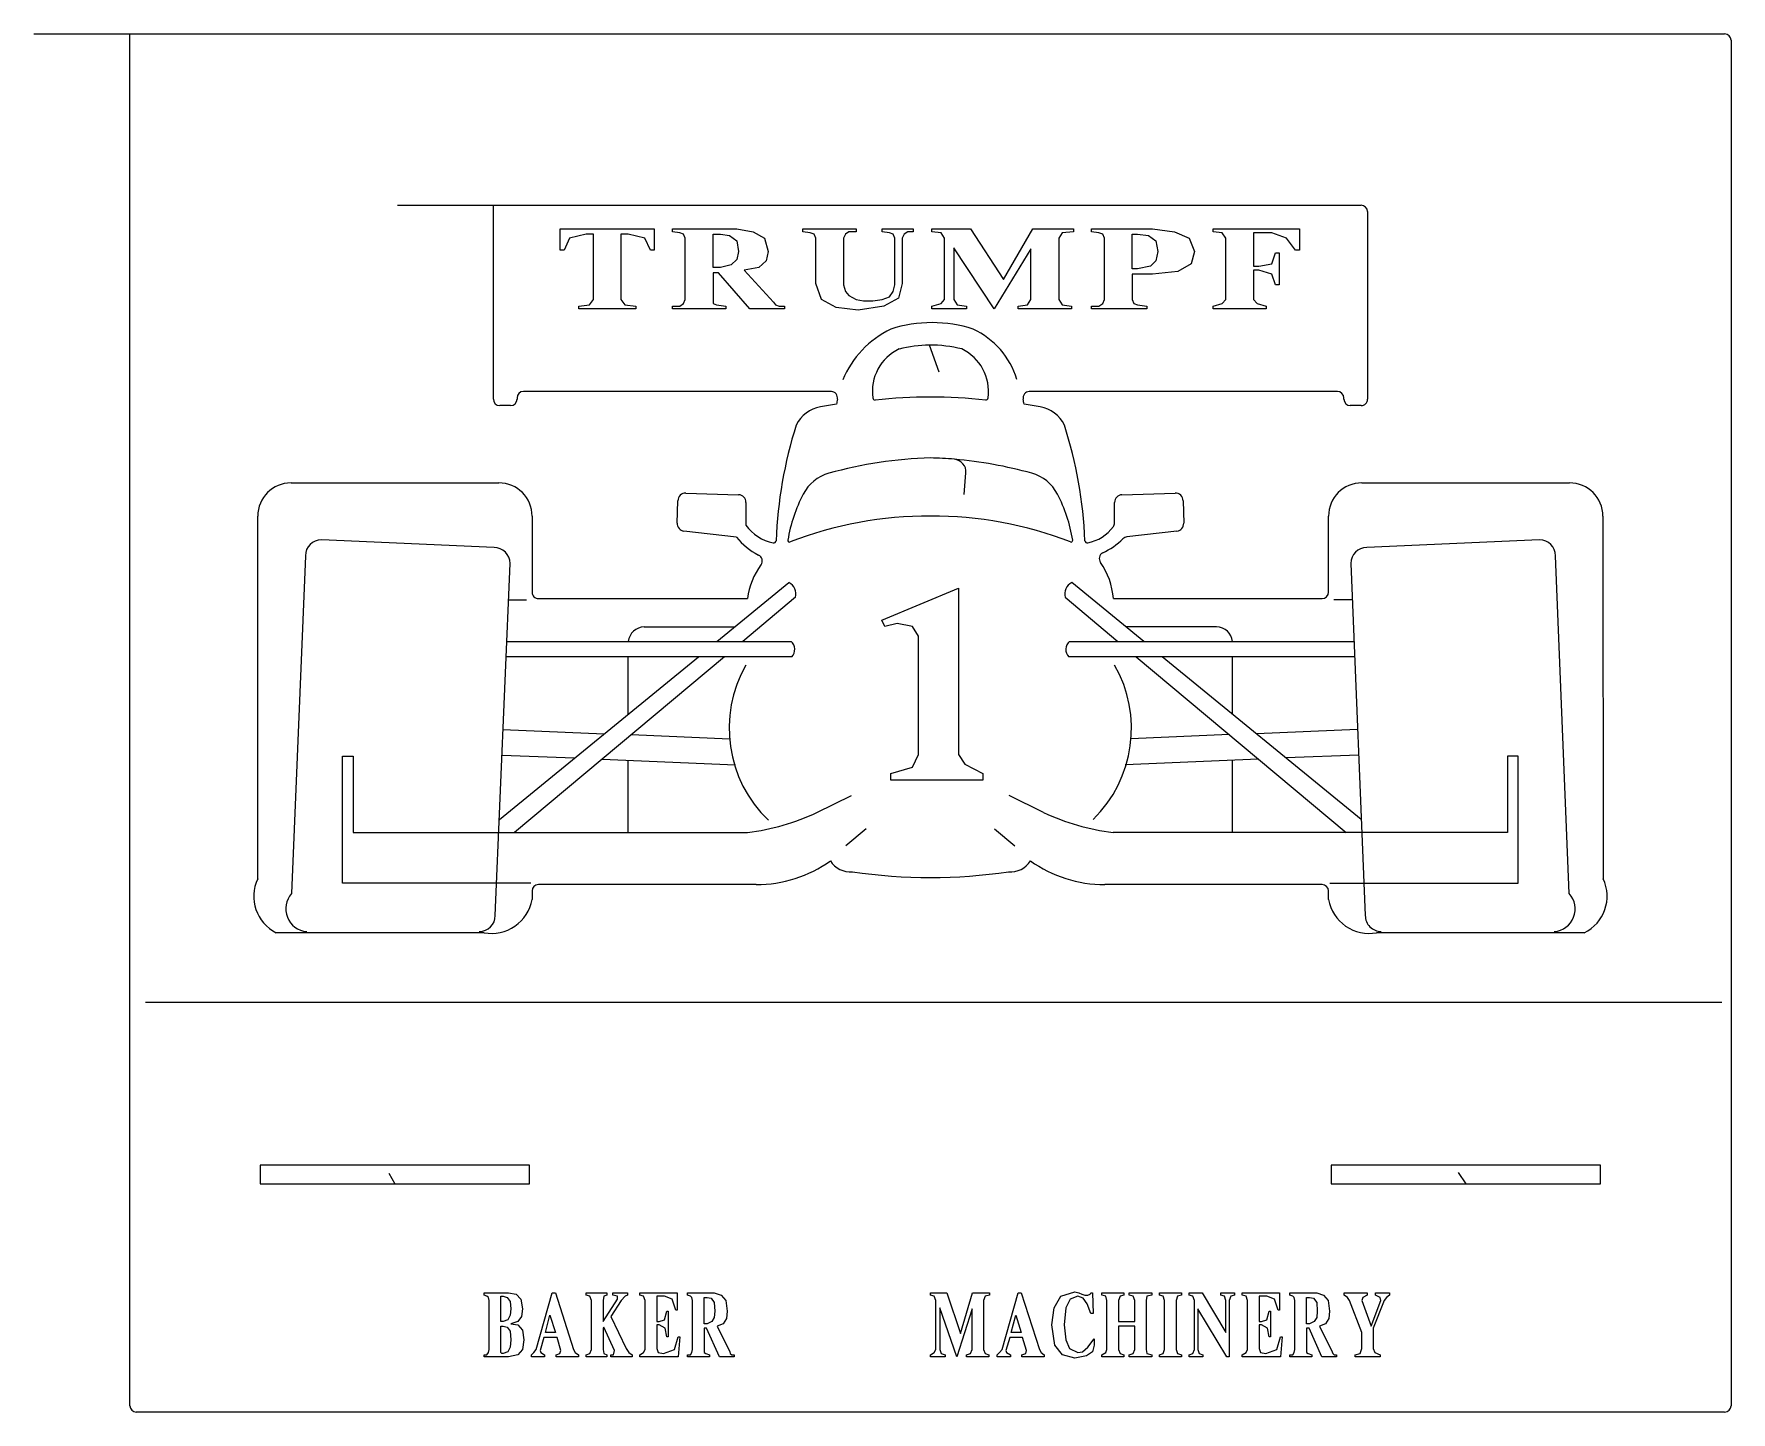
# Model space of a CAD drawing. Extents: x -0.3 to 5, y 0 to 4.31.
import ezdxf

# ---------------------------------------------------------------- set-up
doc = ezdxf.new("R2010")
doc.units = 0
doc.layers.add('WHITE', color=7, linetype='CONTINUOUS')

msp = doc.modelspace()

# ---------------------------------------------------------------- linework, layer by layer
at = {"layer": 'WHITE', "linetype": 'CONTINUOUS'}
for p, q in [((-0.303999, 4.309), (-0.004, 4.309)), ((-0.004, 4.309), (4.984, 4.309)), ((-0.004, 0.016), (-0.004, 4.309)), ((5.004, 4.289), (5.004, 0.016)), ((0.833, 3.773), (1.133, 3.773)), ((1.133, 3.773), (3.846999, 3.773)), ((1.133, 3.165999), (1.133, 3.773)), ((3.867, 3.753), (3.867, 3.165999)), ((1.342, 3.631999), (1.342, 3.698999)), ((1.342, 3.698999), (1.636, 3.698999)), ((1.371, 3.67), (1.353999, 3.631999)), ((1.422999, 3.681999), (1.371, 3.67)), ((1.445999, 3.681999), (1.422999, 3.681999)), ((1.445999, 3.477999), (1.445999, 3.681999)), ((1.554999, 3.681999), (1.531999, 3.681999)), ((1.531999, 3.681999), (1.531999, 3.477999)), ((1.606999, 3.67), (1.554999, 3.681999)), ((1.623999, 3.631999), (1.606999, 3.67)), ((1.636, 3.698999), (1.636, 3.631999)), ((1.692999, 3.69), (1.692999, 3.698999)), ((1.692999, 3.698999), (1.894, 3.698999)), ((1.715999, 3.686), (1.692999, 3.69)), ((1.728, 3.681999), (1.715999, 3.686)), ((1.733, 3.67), (1.728, 3.681999)), ((1.733, 3.477999), (1.733, 3.67)), ((1.82, 3.578), (1.82, 3.681999)), ((1.82, 3.681999), (1.843, 3.681999)), ((1.843, 3.681999), (1.871, 3.677999)), ((1.871, 3.677999), (1.894, 3.661)), ((1.894, 3.698999), (1.945999, 3.69)), ((1.945999, 3.69), (1.980999, 3.67)), ((1.980999, 3.67), (1.991999, 3.628)), ((2.101, 3.698999), (2.267999, 3.698999)), ((2.101, 3.69), (2.101, 3.698999)), ((2.124, 3.686), (2.101, 3.69)), ((2.135999, 3.681999), (2.124, 3.686)), ((2.141999, 3.67), (2.135999, 3.681999)), ((2.141999, 3.528), (2.141999, 3.67)), ((2.233999, 3.681999), (2.227999, 3.67)), ((2.227999, 3.67), (2.227999, 3.523999)), ((2.244999, 3.69), (2.233999, 3.681999)), ((2.267999, 3.69), (2.244999, 3.69)), ((2.267999, 3.698999), (2.267999, 3.69)), ((2.348999, 3.69), (2.348999, 3.698999)), ((2.348999, 3.698999), (2.446, 3.698999)), ((2.371999, 3.686), (2.348999, 3.69)), ((2.382999, 3.681999), (2.371999, 3.686)), ((2.388999, 3.67), (2.382999, 3.681999)), ((2.388999, 3.523999), (2.388999, 3.67)), ((2.417999, 3.681999), (2.411999, 3.67)), ((2.411999, 3.67), (2.411999, 3.528)), ((2.428999, 3.69), (2.417999, 3.681999)), ((2.446, 3.69), (2.428999, 3.69)), ((2.446, 3.698999), (2.446, 3.69)), ((2.503999, 3.69), (2.503999, 3.698999)), ((2.503999, 3.698999), (2.625, 3.698999)), ((2.532999, 3.686), (2.503999, 3.69)), ((2.543999, 3.67), (2.532999, 3.686)), ((2.543999, 3.477999), (2.543999, 3.67)), ((2.625, 3.698999), (2.727999, 3.539999)), ((2.727999, 3.539999), (2.819999, 3.698999)), ((2.819999, 3.698999), (2.947, 3.698999)), ((2.911999, 3.686), (2.901, 3.67)), ((2.901, 3.67), (2.901, 3.477999)), ((2.947, 3.69), (2.911999, 3.686)), ((2.947, 3.698999), (2.947, 3.69)), ((3.003999, 3.69), (3.003999, 3.698999)), ((3.003999, 3.698999), (3.194, 3.698999)), ((3.026999, 3.686), (3.003999, 3.69)), ((3.039, 3.681999), (3.026999, 3.686)), ((3.043999, 3.67), (3.039, 3.681999)), ((3.043999, 3.477999), (3.043999, 3.67)), ((3.131, 3.573999), (3.131, 3.681999)), ((3.131, 3.681999), (3.148, 3.681999)), ((3.148, 3.681999), (3.181999, 3.677999)), ((3.181999, 3.677999), (3.204999, 3.661)), ((3.194, 3.698999), (3.263, 3.69)), ((3.263, 3.69), (3.309, 3.67)), ((3.309, 3.67), (3.325999, 3.628)), ((3.384, 3.69), (3.384, 3.698999)), ((3.384, 3.698999), (3.654, 3.698999)), ((3.411999, 3.686), (3.384, 3.69)), ((3.424, 3.67), (3.411999, 3.686)), ((3.424, 3.477999), (3.424, 3.67)), ((3.568, 3.686), (3.509999, 3.686)), ((3.509999, 3.686), (3.509999, 3.582)), ((3.614, 3.67), (3.568, 3.686)), ((3.641999, 3.631999), (3.614, 3.67)), ((3.654, 3.698999), (3.654, 3.631999)), ((1.353999, 3.631999), (1.342, 3.631999)), ((1.636, 3.631999), (1.623999, 3.631999)), ((1.894, 3.661), (1.899999, 3.628)), ((1.899999, 3.628), (1.894, 3.602999)), ((1.991999, 3.628), (1.985999, 3.598999)), ((2.698999, 3.448999), (2.572999, 3.64)), ((2.572999, 3.64), (2.572999, 3.477999)), ((2.813999, 3.635999), (2.698999, 3.448999)), ((2.813999, 3.477999), (2.813999, 3.635999)), ((3.204999, 3.661), (3.210999, 3.628)), ((3.210999, 3.628), (3.204999, 3.598999)), ((3.325999, 3.628), (3.315, 3.589999)), ((3.568, 3.589999), (3.578999, 3.624)), ((3.578999, 3.624), (3.591, 3.624)), ((3.591, 3.624), (3.591, 3.523999)), ((3.654, 3.631999), (3.641999, 3.631999)), ((1.843, 3.578), (1.82, 3.578)), ((1.837, 3.561), (1.82, 3.561)), ((1.82, 3.561), (1.82, 3.477999)), ((1.934999, 3.448999), (1.837, 3.561)), ((1.876999, 3.585999), (1.843, 3.578)), ((1.894, 3.602999), (1.876999, 3.585999)), ((1.963, 3.578), (1.917, 3.569999)), ((1.917, 3.569999), (2.009, 3.47)), ((1.985999, 3.598999), (1.963, 3.578)), ((3.148, 3.573999), (3.131, 3.573999)), ((3.194, 3.556999), (3.131, 3.556999)), ((3.131, 3.556999), (3.131, 3.477999)), ((3.187999, 3.582), (3.148, 3.573999)), ((3.204999, 3.598999), (3.187999, 3.582)), ((3.273999, 3.565), (3.194, 3.556999)), ((3.315, 3.589999), (3.273999, 3.565)), ((3.509999, 3.582), (3.526999, 3.582)), ((3.526999, 3.569999), (3.509999, 3.569999)), ((3.509999, 3.569999), (3.509999, 3.477999)), ((3.526999, 3.582), (3.568, 3.589999)), ((3.568, 3.556999), (3.526999, 3.569999)), ((3.578999, 3.523999), (3.568, 3.556999)), ((2.158999, 3.477999), (2.141999, 3.528)), ((2.227999, 3.523999), (2.233999, 3.503)), ((2.382999, 3.503), (2.388999, 3.523999)), ((2.411999, 3.528), (2.4, 3.482)), ((3.591, 3.523999), (3.578999, 3.523999)), ((1.399999, 3.457), (1.434, 3.460999)), ((1.399999, 3.448999), (1.399999, 3.457)), ((1.434, 3.460999), (1.445999, 3.477999)), ((1.531999, 3.477999), (1.544, 3.460999)), ((1.544, 3.460999), (1.577999, 3.457)), ((1.577999, 3.457), (1.577999, 3.448999)), ((1.692999, 3.457), (1.715999, 3.457)), ((1.692999, 3.448999), (1.692999, 3.457)), ((1.715999, 3.457), (1.728, 3.464999)), ((1.728, 3.464999), (1.733, 3.477999)), ((1.82, 3.477999), (1.82, 3.464999)), ((1.82, 3.464999), (1.830999, 3.460999)), ((1.830999, 3.460999), (1.86, 3.457)), ((1.86, 3.457), (1.86, 3.448999)), ((2.009, 3.47), (2.015, 3.460999)), ((2.015, 3.460999), (2.026999, 3.457)), ((2.026999, 3.457), (2.043999, 3.457)), ((2.043999, 3.457), (2.043999, 3.448999)), ((2.204999, 3.453), (2.158999, 3.477999)), ((2.273999, 3.444999), (2.204999, 3.453)), ((2.233999, 3.503), (2.244999, 3.49)), ((2.244999, 3.49), (2.267999, 3.477999)), ((2.267999, 3.477999), (2.290999, 3.473999)), ((2.354, 3.457), (2.273999, 3.444999)), ((2.290999, 3.473999), (2.319999, 3.473999)), ((2.319999, 3.473999), (2.348999, 3.477999)), ((2.348999, 3.477999), (2.371999, 3.486)), ((2.4, 3.482), (2.354, 3.457)), ((2.371999, 3.486), (2.382999, 3.503)), ((2.503999, 3.457), (2.532999, 3.464999)), ((2.503999, 3.448999), (2.503999, 3.457)), ((2.532999, 3.464999), (2.543999, 3.477999)), ((2.572999, 3.477999), (2.584, 3.460999)), ((2.584, 3.460999), (2.612999, 3.457)), ((2.612999, 3.457), (2.612999, 3.448999)), ((2.773999, 3.457), (2.802999, 3.460999)), ((2.773999, 3.448999), (2.773999, 3.457)), ((2.802999, 3.460999), (2.813999, 3.477999)), ((2.901, 3.477999), (2.911999, 3.460999)), ((2.911999, 3.460999), (2.940999, 3.457)), ((2.940999, 3.457), (2.940999, 3.448999)), ((3.003999, 3.457), (3.026999, 3.457)), ((3.003999, 3.448999), (3.003999, 3.457)), ((3.026999, 3.457), (3.039, 3.464999)), ((3.039, 3.464999), (3.043999, 3.477999)), ((3.131, 3.477999), (3.135999, 3.464999)), ((3.135999, 3.464999), (3.148, 3.460999)), ((3.148, 3.460999), (3.177, 3.457)), ((3.177, 3.457), (3.177, 3.448999)), ((3.384, 3.457), (3.411999, 3.464999)), ((3.384, 3.448999), (3.384, 3.457)), ((3.411999, 3.464999), (3.424, 3.477999)), ((3.509999, 3.477999), (3.522, 3.464999)), ((3.522, 3.464999), (3.549999, 3.457)), ((3.549999, 3.457), (3.549999, 3.448999)), ((1.577999, 3.448999), (1.399999, 3.448999)), ((1.86, 3.448999), (1.692999, 3.448999)), ((2.043999, 3.448999), (1.934999, 3.448999)), ((2.612999, 3.448999), (2.503999, 3.448999)), ((2.940999, 3.448999), (2.773999, 3.448999)), ((3.177, 3.448999), (3.003999, 3.448999)), ((3.549999, 3.448999), (3.384, 3.448999)), ((2.526999, 3.25), (2.496999, 3.335)), ((2.19, 3.19), (1.226999, 3.19)), ((3.773, 3.19), (2.809, 3.19)), ((1.187, 3.145999), (1.152999, 3.145999)), ((1.207, 3.17), (1.207, 3.165999)), ((3.792999, 3.165999), (3.792999, 3.17)), ((3.846999, 3.145999), (3.812999, 3.145999)), ((2.605, 2.868), (2.611, 2.934999)), ((0.5, 2.904), (1.149999, 2.904)), ((1.735, 2.871999), (1.899999, 2.867)), ((3.098999, 2.867), (3.265, 2.871999)), ((3.848999, 2.904), (4.499, 2.904)), ((1.707999, 2.778), (1.71, 2.848)), ((1.922999, 2.842999), (1.922999, 2.772)), ((3.075999, 2.779), (3.075999, 2.842999)), ((3.289999, 2.848), (3.292, 2.778)), ((0.395999, 1.664999), (0.395999, 2.799999)), ((1.253999, 2.799999), (1.253999, 2.562)), ((3.744999, 2.562), (3.744999, 2.799999)), ((4.603, 2.799999), (4.604, 1.664999)), ((1.134999, 2.701999), (0.595, 2.726)), ((1.893, 2.733999), (1.728999, 2.753)), ((3.270999, 2.753), (3.114, 2.734999)), ((4.405, 2.726), (3.865, 2.701999)), ((0.545, 2.676), (0.501999, 1.618999)), ((4.498, 1.618999), (4.454999, 2.676)), ((1.139, 1.549999), (1.184999, 2.651999)), ((3.815, 2.651999), (3.859999, 1.549999)), ((1.832, 2.407999), (2.056999, 2.592)), ((2.348, 2.473999), (2.588, 2.573999)), ((2.588, 2.573999), (2.588, 2.053999)), ((3.167, 2.407999), (2.941999, 2.592)), ((1.179999, 2.538), (1.236999, 2.538)), ((1.274, 2.542), (1.927999, 2.542)), ((2.078, 2.546), (1.912999, 2.407999)), ((2.921, 2.546), (3.085999, 2.407999)), ((3.072, 2.542), (3.724999, 2.542)), ((3.819, 2.538), (3.762, 2.538)), ((1.605, 2.453), (1.886999, 2.453)), ((2.357, 2.453999), (2.348, 2.473999)), ((2.395999, 2.463999), (2.357, 2.453999)), ((2.444, 2.453999), (2.395999, 2.463999)), ((2.463, 2.424), (2.444, 2.453999)), ((3.394999, 2.453), (3.111999, 2.453)), ((1.174999, 2.407999), (2.063999, 2.407999)), ((2.463, 2.053999), (2.463, 2.424)), ((2.934999, 2.407999), (3.825, 2.407999)), ((1.151999, 1.850999), (1.774, 2.359999)), ((2.065999, 2.359999), (1.172999, 2.359999)), ((1.855999, 2.359999), (1.199, 1.809999)), ((1.554999, 2.180999), (1.554999, 2.359999)), ((3.825999, 2.359999), (2.933, 2.359999)), ((3.142999, 2.359999), (3.799999, 1.809999)), ((3.846999, 1.850999), (3.224999, 2.359999)), ((3.444999, 2.180999), (3.444999, 2.359999)), ((1.162999, 2.131999), (1.478999, 2.118999)), ((3.835999, 2.131999), (3.519999, 2.118999)), ((1.564, 2.115999), (1.871999, 2.102999)), ((3.434999, 2.115999), (3.127, 2.102999)), ((0.661, 1.651), (0.661, 2.049)), ((0.661, 2.049), (0.694, 2.049)), ((0.694, 2.049), (0.694, 1.809999)), ((1.159999, 2.052), (1.386, 2.042999)), ((1.473, 2.039), (1.889999, 2.022)), ((1.554999, 1.809999), (1.554999, 2.036)), ((2.444, 2.013999), (2.463, 2.053999)), ((2.588, 2.053999), (2.607, 2.023999)), ((2.607, 2.023999), (2.664, 1.993999)), ((3.526, 2.039), (3.108999, 2.022)), ((3.444999, 1.809999), (3.444999, 2.036)), ((3.838999, 2.052), (3.612999, 2.042999)), ((4.337999, 2.049), (4.304999, 2.049)), ((4.304999, 2.049), (4.304999, 1.809999)), ((4.337999, 1.651), (4.337999, 2.049)), ((2.375999, 1.993999), (2.444, 2.013999)), ((2.375999, 1.973999), (2.375999, 1.993999)), ((2.664, 1.973999), (2.375999, 1.973999)), ((2.664, 1.993999), (2.664, 1.973999)), ((2.144999, 1.871999), (2.253, 1.925999)), ((2.854, 1.871999), (2.746, 1.925999)), ((0.694, 1.809999), (1.927999, 1.809999)), ((2.299, 1.820999), (2.234999, 1.768)), ((2.7, 1.820999), (2.763999, 1.768)), ((4.304999, 1.809999), (3.071, 1.809999)), ((1.25, 1.651), (0.661, 1.651)), ((1.955, 1.646999), (1.274, 1.646999)), ((3.724999, 1.646999), (3.045, 1.646999)), ((3.749, 1.651), (4.337999, 1.651)), ((1.253999, 1.626999), (1.253999, 1.6)), ((3.744999, 1.6), (3.744999, 1.626999)), ((1.103999, 1.496), (0.453999, 1.496)), ((4.545, 1.496), (3.894999, 1.496)), ((0.045, 1.279), (4.974999, 1.279)), ((1.246, 0.768999), (0.404, 0.768999)), ((0.404, 0.768999), (0.404, 0.709999)), ((0.805999, 0.744), (0.824999, 0.709999)), ((1.246, 0.709999), (1.246, 0.768999)), ((4.596, 0.768999), (3.753, 0.768999)), ((3.753, 0.768999), (3.753, 0.709999)), ((4.151, 0.745999), (4.173999, 0.709999)), ((4.596, 0.709999), (4.596, 0.768999)), ((0.404, 0.709999), (0.824999, 0.709999)), ((0.824999, 0.709999), (1.246, 0.709999)), ((3.753, 0.709999), (4.173999, 0.709999)), ((4.173999, 0.709999), (4.596, 0.709999)), ((2.907999, 0.358999), (2.951999, 0.372)), ((2.951999, 0.372), (2.963999, 0.368999)), ((1.103999, 0.361999), (1.103999, 0.368999)), ((1.103999, 0.368999), (1.179999, 0.368999)), ((1.113, 0.358999), (1.103999, 0.361999)), ((1.118, 0.354999), (1.113, 0.358999)), ((1.12, 0.344999), (1.118, 0.354999)), ((1.12, 0.192), (1.12, 0.344999)), ((1.156, 0.279), (1.156, 0.358999)), ((1.156, 0.358999), (1.164, 0.358999)), ((1.164, 0.358999), (1.175999, 0.354999)), ((1.175999, 0.354999), (1.184999, 0.342)), ((1.179999, 0.368999), (1.203999, 0.365)), ((1.184999, 0.342), (1.187999, 0.319)), ((1.187999, 0.319), (1.184999, 0.298999)), ((1.203999, 0.365), (1.218999, 0.349)), ((1.218999, 0.349), (1.223999, 0.319)), ((1.223999, 0.319), (1.220999, 0.294999)), ((1.266999, 0.192), (1.317, 0.368999)), ((1.317, 0.368999), (1.327, 0.368999)), ((1.327, 0.368999), (1.383999, 0.192)), ((1.422999, 0.361999), (1.422999, 0.368999)), ((1.422999, 0.368999), (1.488, 0.368999)), ((1.434999, 0.358999), (1.422999, 0.361999)), ((1.44, 0.344999), (1.434999, 0.358999)), ((1.44, 0.192), (1.44, 0.344999)), ((1.478, 0.358999), (1.475999, 0.344999)), ((1.475999, 0.279), (1.521, 0.349)), ((1.475999, 0.344999), (1.475999, 0.279)), ((1.488, 0.361999), (1.478, 0.358999)), ((1.488, 0.368999), (1.488, 0.361999)), ((1.532999, 0.344999), (1.5, 0.294999)), ((1.506999, 0.361999), (1.506999, 0.368999)), ((1.506999, 0.368999), (1.552, 0.368999)), ((1.521, 0.358999), (1.506999, 0.361999)), ((1.521, 0.349), (1.521, 0.358999)), ((1.544999, 0.358999), (1.532999, 0.344999)), ((1.552, 0.361999), (1.544999, 0.358999)), ((1.552, 0.368999), (1.552, 0.361999)), ((1.590999, 0.361999), (1.590999, 0.368999)), ((1.590999, 0.368999), (1.707999, 0.368999)), ((1.603, 0.358999), (1.590999, 0.361999)), ((1.608, 0.344999), (1.603, 0.358999)), ((1.608, 0.192), (1.608, 0.344999)), ((1.667999, 0.358999), (1.644, 0.358999)), ((1.644, 0.358999), (1.644, 0.279)), ((1.692, 0.349), (1.667999, 0.358999)), ((1.703999, 0.314999), (1.692, 0.349)), ((1.707999, 0.368999), (1.707999, 0.314999)), ((1.74, 0.361999), (1.74, 0.368999)), ((1.74, 0.368999), (1.824, 0.368999)), ((1.748999, 0.358999), (1.74, 0.361999)), ((1.753999, 0.354999), (1.748999, 0.358999)), ((1.756, 0.344999), (1.753999, 0.354999)), ((1.756, 0.192), (1.756, 0.344999)), ((1.792, 0.272), (1.792, 0.354999)), ((1.792, 0.354999), (1.802, 0.354999)), ((1.802, 0.354999), (1.814, 0.351999)), ((1.814, 0.351999), (1.824, 0.338999)), ((1.824, 0.368999), (1.845, 0.361999)), ((1.824, 0.338999), (1.825999, 0.312)), ((1.845, 0.361999), (1.86, 0.344999)), ((1.86, 0.344999), (1.863999, 0.312)), ((2.5, 0.361999), (2.5, 0.368999)), ((2.5, 0.368999), (2.551, 0.368999)), ((2.512, 0.358999), (2.5, 0.361999)), ((2.516999, 0.344999), (2.512, 0.358999)), ((2.516999, 0.192), (2.516999, 0.344999)), ((2.582, 0.168999), (2.529, 0.321999)), ((2.529, 0.321999), (2.529, 0.192)), ((2.551, 0.368999), (2.594, 0.241999)), ((2.63, 0.319), (2.582, 0.168999)), ((2.594, 0.241999), (2.631999, 0.368999)), ((2.63, 0.192), (2.63, 0.319)), ((2.631999, 0.368999), (2.684999, 0.368999)), ((2.671, 0.358999), (2.665999, 0.344999)), ((2.665999, 0.344999), (2.665999, 0.192)), ((2.684999, 0.361999), (2.671, 0.358999)), ((2.684999, 0.368999), (2.684999, 0.361999)), ((2.723999, 0.192), (2.773999, 0.368999)), ((2.773999, 0.368999), (2.783999, 0.368999)), ((2.783999, 0.368999), (2.841, 0.192)), ((2.88, 0.268999), (2.887, 0.321999)), ((2.887, 0.321999), (2.907999, 0.358999)), ((2.923, 0.321999), (2.917999, 0.268999)), ((2.937, 0.349), (2.923, 0.321999)), ((2.960999, 0.358999), (2.937, 0.349)), ((2.977999, 0.351999), (2.960999, 0.358999)), ((2.963999, 0.368999), (2.973, 0.365)), ((2.973, 0.365), (2.983, 0.361999)), ((2.99, 0.335), (2.977999, 0.351999)), ((2.983, 0.361999), (2.992, 0.361999)), ((3.002, 0.305), (2.99, 0.335)), ((2.992, 0.361999), (3, 0.365)), ((3, 0.365), (3.002, 0.368999)), ((3.002, 0.368999), (3.006999, 0.368999)), ((3.006999, 0.368999), (3.009, 0.305)), ((3.036, 0.361999), (3.036, 0.368999)), ((3.036, 0.368999), (3.105, 0.368999)), ((3.048, 0.358999), (3.036, 0.361999)), ((3.052, 0.344999), (3.048, 0.358999)), ((3.052, 0.192), (3.052, 0.344999)), ((3.092999, 0.358999), (3.088, 0.344999)), ((3.088, 0.344999), (3.088, 0.279)), ((3.105, 0.361999), (3.092999, 0.358999)), ((3.105, 0.368999), (3.105, 0.361999)), ((3.121999, 0.361999), (3.121999, 0.368999)), ((3.121999, 0.368999), (3.191999, 0.368999)), ((3.134, 0.358999), (3.121999, 0.361999)), ((3.138999, 0.344999), (3.134, 0.358999)), ((3.138999, 0.279), (3.138999, 0.344999)), ((3.177, 0.358999), (3.174999, 0.344999)), ((3.174999, 0.344999), (3.174999, 0.192)), ((3.191999, 0.361999), (3.177, 0.358999)), ((3.191999, 0.368999), (3.191999, 0.361999)), ((3.216, 0.361999), (3.216, 0.368999)), ((3.216, 0.368999), (3.285, 0.368999)), ((3.227999, 0.358999), (3.216, 0.361999)), ((3.232, 0.344999), (3.227999, 0.358999)), ((3.232, 0.192), (3.232, 0.344999)), ((3.273, 0.358999), (3.267999, 0.344999)), ((3.267999, 0.344999), (3.267999, 0.192)), ((3.285, 0.361999), (3.273, 0.358999)), ((3.285, 0.368999), (3.285, 0.361999)), ((3.309, 0.361999), (3.309, 0.368999)), ((3.309, 0.368999), (3.349999, 0.368999)), ((3.321, 0.358999), (3.309, 0.361999)), ((3.325999, 0.344999), (3.321, 0.358999)), ((3.325999, 0.192), (3.325999, 0.344999)), ((3.427, 0.168999), (3.335999, 0.319)), ((3.335999, 0.319), (3.335999, 0.192)), ((3.349999, 0.368999), (3.424, 0.245)), ((3.407999, 0.361999), (3.407999, 0.368999)), ((3.407999, 0.368999), (3.450999, 0.368999)), ((3.42, 0.358999), (3.407999, 0.361999)), ((3.424, 0.344999), (3.42, 0.358999)), ((3.424, 0.245), (3.424, 0.344999)), ((3.438999, 0.358999), (3.434, 0.344999)), ((3.434, 0.344999), (3.434, 0.168999)), ((3.450999, 0.361999), (3.438999, 0.358999)), ((3.450999, 0.368999), (3.450999, 0.361999)), ((3.474999, 0.361999), (3.474999, 0.368999)), ((3.474999, 0.368999), (3.592, 0.368999)), ((3.486999, 0.358999), (3.474999, 0.361999)), ((3.492, 0.344999), (3.486999, 0.358999)), ((3.492, 0.192), (3.492, 0.344999)), ((3.552, 0.358999), (3.528, 0.358999)), ((3.528, 0.358999), (3.528, 0.279)), ((3.575999, 0.349), (3.552, 0.358999)), ((3.588, 0.314999), (3.575999, 0.349)), ((3.592, 0.368999), (3.592, 0.314999)), ((3.624, 0.361999), (3.624, 0.368999)), ((3.624, 0.368999), (3.707999, 0.368999)), ((3.632999, 0.358999), (3.624, 0.361999)), ((3.638, 0.354999), (3.632999, 0.358999)), ((3.64, 0.344999), (3.638, 0.354999)), ((3.64, 0.192), (3.64, 0.344999)), ((3.676, 0.272), (3.676, 0.354999)), ((3.676, 0.354999), (3.686, 0.354999)), ((3.686, 0.354999), (3.697999, 0.351999)), ((3.697999, 0.351999), (3.707999, 0.338999)), ((3.707999, 0.368999), (3.729, 0.361999)), ((3.707999, 0.338999), (3.71, 0.312)), ((3.729, 0.361999), (3.743999, 0.344999)), ((3.743999, 0.344999), (3.747999, 0.312)), ((3.793999, 0.361999), (3.793999, 0.368999)), ((3.793999, 0.368999), (3.865999, 0.368999)), ((3.803999, 0.354999), (3.793999, 0.361999)), ((3.811, 0.344999), (3.803999, 0.354999)), ((3.848999, 0.245), (3.811, 0.344999)), ((3.851999, 0.354999), (3.848999, 0.344999)), ((3.848999, 0.344999), (3.878, 0.264999)), ((3.865999, 0.361999), (3.851999, 0.354999)), ((3.865999, 0.368999), (3.865999, 0.361999)), ((3.878, 0.264999), (3.908999, 0.344999)), ((3.918999, 0.344999), (3.884999, 0.259)), ((3.891999, 0.361999), (3.891999, 0.368999)), ((3.891999, 0.368999), (3.936, 0.368999)), ((3.907, 0.354999), (3.891999, 0.361999)), ((3.908999, 0.344999), (3.907, 0.354999)), ((3.926, 0.354999), (3.918999, 0.344999)), ((3.936, 0.361999), (3.926, 0.354999)), ((3.936, 0.368999), (3.936, 0.361999)), ((1.164, 0.279), (1.156, 0.279)), ((1.177999, 0.284999), (1.164, 0.279)), ((1.184999, 0.298999), (1.177999, 0.284999)), ((1.208999, 0.279), (1.187999, 0.272)), ((1.187999, 0.272), (1.208999, 0.268999)), ((1.220999, 0.294999), (1.208999, 0.279)), ((1.208999, 0.268999), (1.223999, 0.252)), ((1.296, 0.245), (1.309999, 0.298999)), ((1.309999, 0.298999), (1.327, 0.245)), ((1.5, 0.294999), (1.547999, 0.194999)), ((1.644, 0.279), (1.651, 0.279)), ((1.651, 0.268999), (1.644, 0.268999)), ((1.644, 0.268999), (1.644, 0.194999)), ((1.651, 0.279), (1.667999, 0.284999)), ((1.669999, 0.259), (1.651, 0.268999)), ((1.667999, 0.284999), (1.674999, 0.312)), ((1.674999, 0.312), (1.679999, 0.312)), ((1.679999, 0.312), (1.679999, 0.231999)), ((1.707999, 0.314999), (1.703999, 0.314999)), ((1.802, 0.272), (1.792, 0.272)), ((1.815999, 0.279), (1.802, 0.272)), ((1.824, 0.291999), (1.815999, 0.279)), ((1.825999, 0.312), (1.824, 0.291999)), ((1.851999, 0.272), (1.832999, 0.264999)), ((1.861999, 0.289), (1.851999, 0.272)), ((1.863999, 0.312), (1.861999, 0.289)), ((2.752, 0.245), (2.766999, 0.298999)), ((2.766999, 0.298999), (2.783999, 0.245)), ((2.888999, 0.204999), (2.88, 0.268999)), ((2.917999, 0.268999), (2.923, 0.222)), ((3.009, 0.305), (3.002, 0.305)), ((3.088, 0.279), (3.138999, 0.279)), ((3.528, 0.279), (3.535, 0.279)), ((3.535, 0.268999), (3.528, 0.268999)), ((3.528, 0.268999), (3.528, 0.194999)), ((3.535, 0.279), (3.552, 0.284999)), ((3.553999, 0.259), (3.535, 0.268999)), ((3.552, 0.284999), (3.559, 0.312)), ((3.559, 0.312), (3.563999, 0.312)), ((3.563999, 0.312), (3.563999, 0.231999)), ((3.592, 0.314999), (3.588, 0.314999)), ((3.686, 0.272), (3.676, 0.272)), ((3.7, 0.279), (3.686, 0.272)), ((3.707999, 0.291999), (3.7, 0.279)), ((3.71, 0.312), (3.707999, 0.291999)), ((3.736, 0.272), (3.717, 0.264999)), ((3.746, 0.289), (3.736, 0.272)), ((3.747999, 0.312), (3.746, 0.289)), ((1.156, 0.188999), (1.156, 0.264999)), ((1.156, 0.264999), (1.164, 0.264999)), ((1.164, 0.264999), (1.175999, 0.261999)), ((1.175999, 0.261999), (1.184999, 0.248999)), ((1.184999, 0.248999), (1.187999, 0.222)), ((1.187999, 0.222), (1.184999, 0.199)), ((1.223999, 0.252), (1.228, 0.222)), ((1.228, 0.222), (1.223999, 0.192)), ((1.291, 0.229), (1.279, 0.188999)), ((1.332, 0.229), (1.291, 0.229)), ((1.327, 0.245), (1.296, 0.245)), ((1.343999, 0.188999), (1.332, 0.229)), ((1.478, 0.261999), (1.475999, 0.259)), ((1.475999, 0.259), (1.475999, 0.192)), ((1.511999, 0.188999), (1.478, 0.261999)), ((1.674999, 0.231999), (1.669999, 0.259)), ((1.679999, 0.231999), (1.674999, 0.231999)), ((1.699, 0.192), (1.710999, 0.231999)), ((1.710999, 0.231999), (1.715999, 0.231999)), ((1.715999, 0.231999), (1.710999, 0.168999)), ((1.799999, 0.259), (1.792, 0.259)), ((1.792, 0.259), (1.792, 0.192)), ((1.84, 0.168999), (1.799999, 0.259)), ((1.832999, 0.264999), (1.871999, 0.185)), ((2.747999, 0.229), (2.736, 0.188999)), ((2.788, 0.229), (2.747999, 0.229)), ((2.783999, 0.245), (2.752, 0.245)), ((2.799999, 0.188999), (2.788, 0.229)), ((2.923, 0.222), (2.934999, 0.194999)), ((2.992, 0.199), (3.012, 0.224999)), ((3.012, 0.224999), (3.012, 0.204999)), ((3.138999, 0.264999), (3.088, 0.264999)), ((3.088, 0.264999), (3.088, 0.192)), ((3.138999, 0.192), (3.138999, 0.264999)), ((3.559, 0.231999), (3.553999, 0.259)), ((3.563999, 0.231999), (3.559, 0.231999)), ((3.582999, 0.192), (3.595, 0.231999)), ((3.595, 0.231999), (3.599999, 0.231999)), ((3.599999, 0.231999), (3.595, 0.168999)), ((3.684, 0.259), (3.676, 0.259)), ((3.676, 0.259), (3.676, 0.192)), ((3.723999, 0.168999), (3.684, 0.259)), ((3.717, 0.264999), (3.756, 0.185)), ((3.848999, 0.194999), (3.848999, 0.245)), ((3.884999, 0.259), (3.884999, 0.194999)), ((1.103999, 0.168999), (1.103999, 0.174999)), ((1.103999, 0.174999), (1.113, 0.174999)), ((1.179999, 0.168999), (1.103999, 0.168999)), ((1.113, 0.174999), (1.118, 0.181999)), ((1.118, 0.181999), (1.12, 0.192)), ((1.156, 0.181999), (1.156, 0.188999)), ((1.159, 0.179), (1.156, 0.181999)), ((1.164, 0.179), (1.159, 0.179)), ((1.177999, 0.185), (1.164, 0.179)), ((1.184999, 0.199), (1.177999, 0.185)), ((1.208999, 0.174999), (1.179999, 0.168999)), ((1.223999, 0.192), (1.208999, 0.174999)), ((1.251999, 0.174999), (1.259999, 0.181999)), ((1.251999, 0.168999), (1.251999, 0.174999)), ((1.292999, 0.168999), (1.251999, 0.168999)), ((1.259999, 0.181999), (1.266999, 0.192)), ((1.279, 0.188999), (1.281, 0.181999)), ((1.281, 0.181999), (1.292999, 0.174999)), ((1.292999, 0.174999), (1.292999, 0.168999)), ((1.328999, 0.174999), (1.340999, 0.179)), ((1.328999, 0.168999), (1.328999, 0.174999)), ((1.399, 0.168999), (1.328999, 0.168999)), ((1.340999, 0.179), (1.343999, 0.188999)), ((1.383999, 0.192), (1.389, 0.181999)), ((1.389, 0.181999), (1.399, 0.174999)), ((1.399, 0.174999), (1.399, 0.168999)), ((1.422999, 0.174999), (1.434999, 0.179)), ((1.422999, 0.168999), (1.422999, 0.174999)), ((1.488, 0.168999), (1.422999, 0.168999)), ((1.434999, 0.179), (1.44, 0.192)), ((1.475999, 0.192), (1.478, 0.179)), ((1.478, 0.179), (1.488, 0.174999)), ((1.488, 0.174999), (1.488, 0.168999)), ((1.5, 0.168999), (1.5, 0.174999)), ((1.5, 0.174999), (1.508999, 0.174999)), ((1.567, 0.168999), (1.5, 0.168999)), ((1.508999, 0.174999), (1.511999, 0.188999)), ((1.547999, 0.194999), (1.557, 0.181999)), ((1.557, 0.181999), (1.567, 0.174999)), ((1.567, 0.174999), (1.567, 0.168999)), ((1.590999, 0.174999), (1.603, 0.181999)), ((1.590999, 0.168999), (1.590999, 0.174999)), ((1.710999, 0.168999), (1.590999, 0.168999)), ((1.603, 0.181999), (1.608, 0.192)), ((1.644, 0.194999), (1.648, 0.181999)), ((1.648, 0.181999), (1.664999, 0.179)), ((1.664999, 0.179), (1.699, 0.192)), ((1.74, 0.174999), (1.748999, 0.174999)), ((1.74, 0.168999), (1.74, 0.174999)), ((1.809, 0.168999), (1.74, 0.168999)), ((1.748999, 0.174999), (1.753999, 0.181999)), ((1.753999, 0.181999), (1.756, 0.192)), ((1.792, 0.192), (1.792, 0.181999)), ((1.792, 0.181999), (1.797, 0.179)), ((1.797, 0.179), (1.809, 0.174999)), ((1.809, 0.174999), (1.809, 0.168999)), ((1.886, 0.168999), (1.84, 0.168999)), ((1.871999, 0.185), (1.873999, 0.179)), ((1.873999, 0.179), (1.878999, 0.174999)), ((1.878999, 0.174999), (1.886, 0.174999)), ((1.886, 0.174999), (1.886, 0.168999)), ((2.5, 0.174999), (2.512, 0.181999)), ((2.5, 0.168999), (2.5, 0.174999)), ((2.546, 0.168999), (2.5, 0.168999)), ((2.512, 0.181999), (2.516999, 0.192)), ((2.529, 0.192), (2.533999, 0.179)), ((2.533999, 0.179), (2.546, 0.174999)), ((2.546, 0.174999), (2.546, 0.168999)), ((2.612999, 0.174999), (2.625, 0.179)), ((2.612999, 0.168999), (2.612999, 0.174999)), ((2.683, 0.168999), (2.612999, 0.168999)), ((2.625, 0.179), (2.63, 0.192)), ((2.665999, 0.192), (2.671, 0.179)), ((2.671, 0.179), (2.683, 0.174999)), ((2.683, 0.174999), (2.683, 0.168999)), ((2.709, 0.174999), (2.716, 0.181999)), ((2.709, 0.168999), (2.709, 0.174999)), ((2.75, 0.168999), (2.709, 0.168999)), ((2.716, 0.181999), (2.723999, 0.192)), ((2.736, 0.188999), (2.737999, 0.181999)), ((2.737999, 0.181999), (2.75, 0.174999)), ((2.75, 0.174999), (2.75, 0.168999)), ((2.786, 0.174999), (2.798, 0.179)), ((2.786, 0.168999), (2.786, 0.174999)), ((2.855999, 0.168999), (2.786, 0.168999)), ((2.798, 0.179), (2.799999, 0.188999)), ((2.841, 0.192), (2.845999, 0.181999)), ((2.845999, 0.181999), (2.855999, 0.174999)), ((2.855999, 0.174999), (2.855999, 0.168999)), ((2.913, 0.174999), (2.888999, 0.204999)), ((2.951999, 0.165), (2.913, 0.174999)), ((2.934999, 0.194999), (2.960999, 0.181999)), ((2.987999, 0.172), (2.951999, 0.165)), ((2.960999, 0.181999), (2.976, 0.185)), ((2.976, 0.185), (2.992, 0.199)), ((3.006999, 0.185), (2.987999, 0.172)), ((3.012, 0.204999), (3.006999, 0.185)), ((3.036, 0.174999), (3.048, 0.181999)), ((3.036, 0.168999), (3.036, 0.174999)), ((3.105, 0.168999), (3.036, 0.168999)), ((3.048, 0.181999), (3.052, 0.192)), ((3.088, 0.192), (3.092999, 0.179)), ((3.092999, 0.179), (3.105, 0.174999)), ((3.105, 0.174999), (3.105, 0.168999)), ((3.121999, 0.174999), (3.134, 0.179)), ((3.121999, 0.168999), (3.121999, 0.174999)), ((3.191999, 0.168999), (3.121999, 0.168999)), ((3.134, 0.179), (3.138999, 0.192)), ((3.174999, 0.192), (3.177, 0.179)), ((3.177, 0.179), (3.191999, 0.174999)), ((3.191999, 0.174999), (3.191999, 0.168999)), ((3.216, 0.174999), (3.227999, 0.179)), ((3.216, 0.168999), (3.216, 0.174999)), ((3.285, 0.168999), (3.216, 0.168999)), ((3.227999, 0.179), (3.232, 0.192)), ((3.267999, 0.192), (3.273, 0.179)), ((3.273, 0.179), (3.285, 0.174999)), ((3.285, 0.174999), (3.285, 0.168999)), ((3.309, 0.174999), (3.321, 0.179)), ((3.309, 0.168999), (3.309, 0.174999)), ((3.351999, 0.168999), (3.309, 0.168999)), ((3.321, 0.179), (3.325999, 0.192)), ((3.335999, 0.192), (3.339999, 0.179)), ((3.339999, 0.179), (3.351999, 0.174999)), ((3.351999, 0.174999), (3.351999, 0.168999)), ((3.434, 0.168999), (3.427, 0.168999)), ((3.474999, 0.174999), (3.486999, 0.181999)), ((3.474999, 0.168999), (3.474999, 0.174999)), ((3.595, 0.168999), (3.474999, 0.168999)), ((3.486999, 0.181999), (3.492, 0.192)), ((3.528, 0.194999), (3.532, 0.181999)), ((3.532, 0.181999), (3.549, 0.179)), ((3.549, 0.179), (3.582999, 0.192)), ((3.624, 0.174999), (3.632999, 0.174999)), ((3.624, 0.168999), (3.624, 0.174999)), ((3.693, 0.168999), (3.624, 0.168999)), ((3.632999, 0.174999), (3.638, 0.181999)), ((3.638, 0.181999), (3.64, 0.192)), ((3.676, 0.192), (3.676, 0.181999)), ((3.676, 0.181999), (3.680999, 0.179)), ((3.680999, 0.179), (3.693, 0.174999)), ((3.693, 0.174999), (3.693, 0.168999)), ((3.769999, 0.168999), (3.723999, 0.168999)), ((3.756, 0.185), (3.757999, 0.179)), ((3.757999, 0.179), (3.763, 0.174999)), ((3.763, 0.174999), (3.769999, 0.174999)), ((3.769999, 0.174999), (3.769999, 0.168999)), ((3.828, 0.174999), (3.844, 0.179)), ((3.828, 0.168999), (3.828, 0.174999)), ((3.907, 0.168999), (3.828, 0.168999)), ((3.844, 0.179), (3.848999, 0.194999)), ((3.884999, 0.194999), (3.89, 0.181999)), ((3.89, 0.181999), (3.907, 0.174999)), ((3.907, 0.174999), (3.907, 0.168999)), ((4.984, -0.004), (0.016, -0.004))]:
    msp.add_line(p, q, dxfattribs=at)
for centre, radius, start, end in [((4.984, 4.289), 0.019999, 0, 90), ((3.846999, 3.753), 0.019999, 0, 90), ((2.505, 2.986999), 0.418383, 72.04143, 107.9586), ((2.507799, 3.110399), 0.304592, 115.6396, 157.6955), ((2.526, 3.153999), 0.254974, 16.87143, 64.9424), ((2.464299, 3.191099), 0.145872, 115.2827, 188.3189), ((2.5, 2.932), 0.403011, 90.42651, 104.0707), ((2.5, 2.931999), 0.403094, 75.92928, 90.42651), ((2.535099, 3.1908), 0.146385, 351.8311, 64.5551), ((1.226999, 3.17), 0.019999, 90, 180), ((2.188899, 3.169599), 0.020419, 349.8457, 86.91338), ((2.8096, 3.17), 0.020008, 91.71836, 191.5351), ((3.773, 3.17), 0.019999, 0, 90), ((1.152999, 3.165999), 0.019999, 180, 270), ((1.187, 3.165999), 0.019999, 270, 0), ((2.174599, 3.0381), 0.105587, 100.1495, 153.6291), ((2.426999, 1.612999), 1.55283, 98.18227, 100.0507), ((3.9026, 2.8402), 1.724652, 169.111, 169.6518), ((2.3271, 3.170099), 0.0071, 180.8069, 269.192), ((2.5, 1.61), 1.562606, 83.64361, 96.35638), ((2.672, 3.171), 0.008062, 277.125, 352.8754), ((1.095999, 2.840099), 1.725064, 10.34912, 10.88979), ((2.572, 1.613), 1.552807, 79.94927, 81.81772), ((2.825, 3.039), 0.10456, 26.07539, 80.08725), ((3.812999, 3.165999), 0.019999, 180, 270), ((3.847, 3.165999), 0.019999, 269.9993, 0), ((3.399899, 2.6688), 1.383961, 162.4985, 177.7556), ((1.600199, 2.665199), 1.384003, 2.393529, 17.6573), ((2.537499, 1.656), 1.32653, 91.61993, 105.5449), ((2.4669, 1.656399), 1.326013, 85.32391, 88.56963), ((2.571, 2.937999), 0.040112, 355.7108, 84.28947), ((2.46, 1.657), 1.325963, 74.38106, 85.02464), ((2.216499, 2.8099), 0.128806, 105.536, 152.6991), ((2.7829, 2.810299), 0.128314, 27.22405, 74.58833), ((0.5, 2.799999), 0.104, 90, 180), ((1.149999, 2.799999), 0.104, 0, 90), ((1.734, 2.848), 0.024, 87.61422, 180), ((1.898999, 2.843), 0.02402, 359.9994, 87.61406), ((2.532299, 2.645599), 0.484835, 152.5629, 170.5746), ((2.467, 2.645999), 0.484484, 9.384554, 27.41147), ((3.099999, 2.842999), 0.024, 92.38576, 180), ((3.266, 2.848), 0.02402, 0, 92.38594), ((3.848999, 2.799999), 0.104, 90, 180), ((4.499, 2.799999), 0.104, 0, 90), ((1.7322, 2.776999), 0.024212, 177.6334, 262.4054), ((2.0357, 2.8505), 0.137344, 214.8587, 258.3627), ((2.494, 1.602), 1.197989, 89.71306, 111.1886), ((2.505, 1.601999), 1.19801, 68.81141, 90.23913), ((2.963, 2.85), 0.137102, 282.2115, 322.7118), ((3.055999, 2.779), 0.02, 323.1301, 0), ((3.268, 2.7768), 0.024029, 277.1837, 2.862405), ((0.595, 2.676), 0.05, 90, 180), ((2.0703, 2.881999), 0.230965, 219.8532, 242.037), ((2.008799, 2.7242), 0.008238, 264.4278, 351.6748), ((2.058899, 2.723699), 0.005069, 165.1414, 294.0792), ((2.939699, 2.7241), 0.005375, 251.565, 9.635269), ((2.9909, 2.7239), 0.007951, 186.4993, 277.9274), ((2.943599, 2.8886), 0.224861, 295.1062, 314.7838), ((3.1165, 2.715099), 0.020056, 97.16045, 136.21), ((4.404999, 2.676), 0.05, 0, 89.99945), ((1.134999, 2.651999), 0.05, 0, 90), ((1.9538, 2.6598), 0.020041, 323.9306, 65.74617), ((3.048099, 2.667099), 0.02008, 116.9479, 216.9269), ((2.8429, 2.524499), 0.229758, 4.368145, 34.60999), ((3.865, 2.651999), 0.05, 90, 180), ((2.151, 2.515), 0.224628, 143.6913, 173.0965), ((1.273999, 2.562), 0.019999, 180, 270.0003), ((2.039, 2.555999), 0.040249, 345.6186, 63.43494), ((2.959999, 2.555999), 0.040249, 116.565, 194.3815), ((3.724999, 2.562), 0.019999, 270, 0), ((1.605099, 2.4026), 0.05039, 90.11356, 173.8482), ((3.394899, 2.4026), 0.05039, 6.151843, 89.88616), ((2.042899, 2.3831), 0.032637, 315, 49.72241), ((2.9559, 2.383099), 0.032527, 130.0088, 225.2491), ((2.2695, 2.1359), 0.399131, 150.2427, 226.1571), ((2.7295, 2.1359), 0.399131, 314.4518, 29.75734), ((1.837399, 2.537799), 0.733417, 277.0959, 294.797), ((3.1616, 2.537799), 0.733417, 245.203, 262.9041), ((1.9557, 2.0455), 0.398497, 269.8994, 305.4808), ((2.249, 1.759999), 0.073334, 212.1712, 275.4774), ((2.750699, 1.760499), 0.073766, 264.7915, 327.6241), ((3.0445, 2.046), 0.399, 234.5374, 270.0718), ((0.510999, 1.61), 0.127455, 154.44, 243.435), ((1.274, 1.626999), 0.019999, 90, 180), ((2.5, 3.308), 1.639261, 261.4398, 278.5602), ((3.724999, 1.626999), 0.019999, 0, 90), ((4.4888, 1.610399), 0.127484, 296.163, 25.359), ((0.555199, 1.5712), 0.071519, 138.0604, 265.0233), ((1.126999, 1.623), 0.129065, 259.7349, 349.7349), ((3.871999, 1.623), 0.129065, 190.2651, 280.2651), ((4.4453, 1.570999), 0.071228, 274.59, 42.32772), ((1.088999, 1.549999), 0.05, 270, 0), ((3.909999, 1.549999), 0.05, 180, 270.0003), ((0.016, 0.015999), 0.019999, 180, 270), ((4.984, 0.016), 0.019999, 270, 0)]:
    msp.add_arc(centre, radius, start, end, dxfattribs=at)

doc.saveas('drawing.dxf')
